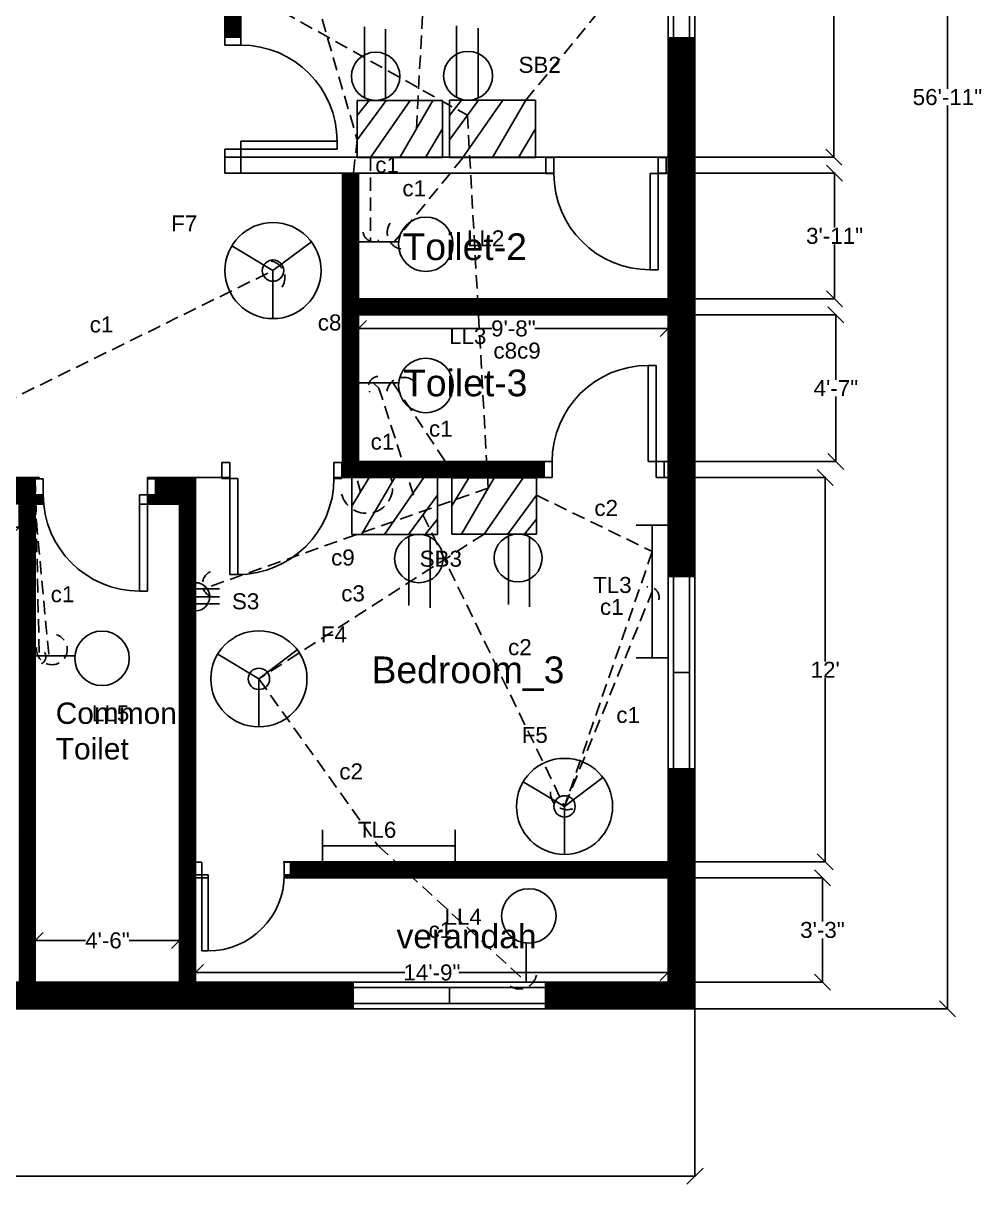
# Model space of a CAD drawing. Header units: inches. Extents: x 79 to 11386, y 236 to 3106.
# Drawn here: x 3121.6 to 3481.2, y 236 to 671.9 of the extents above; entities that cross this region are included whole.
import ezdxf

# ---------------------------------------------------------------- set-up
doc = ezdxf.new("R2010")
doc.units = ezdxf.units.IN
doc.header["$LTSCALE"] = 20
doc.header["$MEASUREMENT"] = 0
doc.linetypes.add('HIDDEN', pattern=[0.375, 0.25, -0.125])
for name, color, linetype in [('appliances', 180, 'Continuous'), ('Conduit', 100, 'HIDDEN'), ('conduit_SDB', 82, 'HIDDEN'), ('dimension', 11, 'Continuous'), ('door_window', 30, 'Continuous'), ('emergency_Bo', 220, 'Continuous'), ('emergency_conduit', 210, 'HIDDEN'), ('hatch', 8, 'Continuous'), ('Text layer', 200, 'HIDDEN')]:
    doc.layers.add(name, color=color, linetype=linetype)
doc.styles.get("Standard").update_dxf_attribs({"font": 'arial.ttf', "height": 6})
doc.dimstyles.get("Standard").update_dxf_attribs({"dimtxt": 6, "dimasz": 6, "dimexe": 0.18, "dimexo": 0.0625, "dimgap": 0.09, "dimtad": 0, "dimtih": 1, "dimtoh": 1, "dimdec": 4, "dimzin": 0, "dimdsep": 46, "dimlunit": 4, "dimtxsty": 'Standard', "dimblk": 'OBLIQUE', "dimcen": 0.09, "dimadec": 0, "dimazin": 0, "dimtfac": 1, "dimtdec": 4, "dimtofl": 0, "dimtmove": 0, "dimatfit": 3, "dimfxl": 1, "dimtolj": 1, "dimtzin": 0, "dimarcsym": 0})

# ---------------------------------------------------------------- blocks, each defined once
blk = doc.blocks.new('_Oblique')
at = {"color": 0, "linetype": 'ByBlock', "lineweight": -2}
blk.add_line((-0.5, -0.5), (0.5, 0.5), dxfattribs=at)
blk = doc.blocks.new('*D33')
at = {"layer": 'Defpoints', "color": 0, "transparency": 16777216}
for p in [(2529.14, 302.69), (3373.14, 302.69), (3373.14, 239.96)]:
    blk.add_point(p, dxfattribs=at)
at = {"layer": 'dimension', "color": 0, "lineweight": -2, "transparency": 16777216}
for p, q in [((2529.14, 302.63), (2529.14, 239.78)), ((3373.14, 302.63), (3373.14, 239.78)), ((2529.14, 239.96), (2940.77, 239.96)), ((3373.14, 239.96), (2961.51, 239.96))]:
    blk.add_line(p, q, dxfattribs=at)
at = {"layer": 'dimension', "color": 0, "lineweight": -2, "transparency": 16777216, "xscale": 6, "yscale": 6, "zscale": 6, "rotation": 180}
blk.add_blockref('_Oblique', (2529.14, 239.96), dxfattribs=at)
at = {"layer": 'dimension', "color": 0, "lineweight": -2, "transparency": 16777216, "xscale": 6, "yscale": 6, "zscale": 6}
blk.add_blockref('_Oblique', (3373.14, 239.96), dxfattribs=at)
at = {"layer": 'dimension', "color": 0, "transparency": 16777216, "insert": (2951.14, 239.96), "char_height": 6, "attachment_point": 5}
blk.add_mtext('\\A1;70\'-4"', dxfattribs=at)
blk = doc.blocks.new('door_small')
at = {"layer": 'door_window'}
for p, q in [((39, 6), (39, 42)), ((42, 42), (39, 42)), ((42, 6), (42, 42)), ((3, 6), (0, 6)), ((0, 6), (0, 0)), ((3, 0), (3, 6)), ((39, 6), (42, 6)), ((42, 6), (42, 0)), ((45, 6), (42, 6)), ((45, 0), (45, 6)), ((0, 0), (3, 0)), ((42, 0), (45, 0))]:
    blk.add_line(p, q, dxfattribs=at)
blk.add_arc((39, 6), 36, 90, 180, dxfattribs=at)
blk = doc.blocks.new('*D50')
at = {"layer": 'Defpoints', "color": 0, "transparency": 16777216}
for p in [(3363.14, 316.25), (3186.14, 312.69), (3363.14, 312.69)]:
    blk.add_point(p, dxfattribs=at)
at = {"layer": 'dimension', "color": 0, "lineweight": -2, "transparency": 16777216}
for p, q in [((3186.14, 312.75), (3186.14, 316.43)), ((3186.14, 316.25), (3264.52, 316.25)), ((3363.14, 316.25), (3284.75, 316.25)), ((3363.14, 312.75), (3363.14, 316.43))]:
    blk.add_line(p, q, dxfattribs=at)
at = {"layer": 'dimension', "color": 0, "lineweight": -2, "transparency": 16777216, "xscale": 6, "yscale": 6, "zscale": 6, "rotation": 180}
blk.add_blockref('_Oblique', (3186.14, 316.25), dxfattribs=at)
at = {"layer": 'dimension', "color": 0, "lineweight": -2, "transparency": 16777216, "xscale": 6, "yscale": 6, "zscale": 6}
blk.add_blockref('_Oblique', (3363.14, 316.25), dxfattribs=at)
at = {"layer": 'dimension', "color": 0, "transparency": 16777216, "insert": (3274.64, 316.25), "char_height": 6, "attachment_point": 5}
blk.add_mtext('\\A1;14\'-9"', dxfattribs=at)
blk = doc.blocks.new('*D51')
at = {"layer": 'Defpoints', "color": 0, "transparency": 16777216}
for p in [(3363.14, 789.69), (3203.14, 621.69), (3425.09, 621.69)]:
    blk.add_point(p, dxfattribs=at)
at = {"layer": 'dimension', "color": 0, "lineweight": -2, "transparency": 16777216}
for p, q in [((3363.2, 789.69), (3425.27, 789.69)), ((3425.09, 789.69), (3425.09, 708.79)), ((3425.09, 621.69), (3425.09, 702.59)), ((3203.2, 621.69), (3425.27, 621.69))]:
    blk.add_line(p, q, dxfattribs=at)
at = {"layer": 'dimension', "color": 0, "lineweight": -2, "transparency": 16777216, "xscale": 6, "yscale": 6, "zscale": 6}
for p, rotation in [((3425.09, 789.69), 90), ((3425.09, 621.69), 270)]:
    blk.add_blockref('_Oblique', p, dxfattribs=dict(at, rotation=rotation))
at = {"layer": 'dimension', "color": 0, "transparency": 16777216, "insert": (3425.09, 705.69), "char_height": 6, "attachment_point": 5}
blk.add_mtext("\\A1;14'", dxfattribs=at)
blk = doc.blocks.new('*D52')
at = {"layer": 'Defpoints', "color": 0, "transparency": 16777216}
for p in [(3363.14, 615.69), (3363.14, 568.69), (3425.4, 568.69)]:
    blk.add_point(p, dxfattribs=at)
at = {"layer": 'dimension', "color": 0, "lineweight": -2, "transparency": 16777216}
for p, q in [((3363.2, 615.69), (3425.58, 615.69)), ((3425.4, 615.69), (3425.4, 595.34)), ((3425.4, 568.69), (3425.4, 589.03)), ((3363.2, 568.69), (3425.58, 568.69))]:
    blk.add_line(p, q, dxfattribs=at)
at = {"layer": 'dimension', "color": 0, "lineweight": -2, "transparency": 16777216, "xscale": 6, "yscale": 6, "zscale": 6}
for p, rotation in [((3425.4, 615.69), 90), ((3425.4, 568.69), 270)]:
    blk.add_blockref('_Oblique', p, dxfattribs=dict(at, rotation=rotation))
at = {"layer": 'dimension', "color": 0, "transparency": 16777216, "insert": (3425.4, 592.19), "char_height": 6, "attachment_point": 5}
blk.add_mtext('\\A1;3\'-11"', dxfattribs=at)
blk = doc.blocks.new('*D53')
at = {"layer": 'Defpoints', "color": 0, "transparency": 16777216}
for p in [(3363.14, 562.69), (3363.14, 507.69), (3425.9, 507.69)]:
    blk.add_point(p, dxfattribs=at)
at = {"layer": 'dimension', "color": 0, "lineweight": -2, "transparency": 16777216}
for p, q in [((3363.2, 562.69), (3426.08, 562.69)), ((3425.9, 562.69), (3425.9, 538.28)), ((3425.9, 507.69), (3425.9, 532.1)), ((3363.2, 507.69), (3426.08, 507.69))]:
    blk.add_line(p, q, dxfattribs=at)
at = {"layer": 'dimension', "color": 0, "lineweight": -2, "transparency": 16777216, "xscale": 6, "yscale": 6, "zscale": 6}
for p, rotation in [((3425.9, 562.69), 90), ((3425.9, 507.69), 270)]:
    blk.add_blockref('_Oblique', p, dxfattribs=dict(at, rotation=rotation))
at = {"layer": 'dimension', "color": 0, "transparency": 16777216, "insert": (3425.9, 535.19), "char_height": 6, "attachment_point": 5}
blk.add_mtext('\\A1;4\'-7"', dxfattribs=at)
blk = doc.blocks.new('*D54')
at = {"layer": 'Defpoints', "color": 0, "transparency": 16777216}
for p in [(2960.14, 491.69), (3120.14, 491.69), (3120.14, 483.05)]:
    blk.add_point(p, dxfattribs=at)
at = {"layer": 'dimension', "color": 0, "lineweight": -2, "transparency": 16777216}
for p, q in [((2960.14, 491.63), (2960.14, 482.87)), ((3120.14, 491.63), (3120.14, 482.87)), ((2960.14, 483.05), (3030.02, 483.05)), ((3120.14, 483.05), (3050.25, 483.05))]:
    blk.add_line(p, q, dxfattribs=at)
at = {"layer": 'dimension', "color": 0, "lineweight": -2, "transparency": 16777216, "xscale": 6, "yscale": 6, "zscale": 6, "rotation": 180}
blk.add_blockref('_Oblique', (2960.14, 483.05), dxfattribs=at)
at = {"layer": 'dimension', "color": 0, "lineweight": -2, "transparency": 16777216, "xscale": 6, "yscale": 6, "zscale": 6}
blk.add_blockref('_Oblique', (3120.14, 483.05), dxfattribs=at)
at = {"layer": 'dimension', "color": 0, "transparency": 16777216, "insert": (3040.14, 483.05), "char_height": 6, "attachment_point": 5}
blk.add_mtext('\\A1;13\'-4"', dxfattribs=at)
blk = doc.blocks.new('window_large')
at = {"layer": 'door_window'}
for p, q in [((0, 10), (72, 10)), ((0, 0), (0, 10)), ((72, 10), (72, 0)), ((0, 8), (72, 8)), ((36, 8), (36, 2)), ((72, 2), (0, 2)), ((72, 0), (0, 0))]:
    blk.add_line(p, q, dxfattribs=at)
blk = doc.blocks.new('*D58')
at = {"layer": 'Defpoints', "color": 0, "transparency": 16777216}
for p in [(3363.14, 351.69), (3363.14, 312.69), (3420.86, 312.69)]:
    blk.add_point(p, dxfattribs=at)
at = {"layer": 'dimension', "color": 0, "lineweight": -2, "transparency": 16777216}
for p, q in [((3363.2, 351.69), (3421.04, 351.69)), ((3420.86, 351.69), (3420.86, 335.34)), ((3420.86, 312.69), (3420.86, 329.03)), ((3363.2, 312.69), (3421.04, 312.69))]:
    blk.add_line(p, q, dxfattribs=at)
at = {"layer": 'dimension', "color": 0, "lineweight": -2, "transparency": 16777216, "xscale": 6, "yscale": 6, "zscale": 6}
for p, rotation in [((3420.86, 351.69), 90), ((3420.86, 312.69), 270)]:
    blk.add_blockref('_Oblique', p, dxfattribs=dict(at, rotation=rotation))
at = {"layer": 'dimension', "color": 0, "transparency": 16777216, "insert": (3420.86, 332.19), "char_height": 6, "attachment_point": 5}
blk.add_mtext('\\A1;3\'-3"', dxfattribs=at)
blk = doc.blocks.new('*D59')
at = {"layer": 'Defpoints', "color": 0, "transparency": 16777216}
for p in [(3363.14, 501.69), (3363.14, 357.69), (3421.89, 357.69)]:
    blk.add_point(p, dxfattribs=at)
at = {"layer": 'dimension', "color": 0, "lineweight": -2, "transparency": 16777216}
for p, q in [((3363.2, 501.69), (3422.07, 501.69)), ((3421.89, 501.69), (3421.89, 432.79)), ((3421.89, 357.69), (3421.89, 426.59)), ((3363.2, 357.69), (3422.07, 357.69))]:
    blk.add_line(p, q, dxfattribs=at)
at = {"layer": 'dimension', "color": 0, "lineweight": -2, "transparency": 16777216, "xscale": 6, "yscale": 6, "zscale": 6}
for p, rotation in [((3421.89, 501.69), 90), ((3421.89, 357.69), 270)]:
    blk.add_blockref('_Oblique', p, dxfattribs=dict(at, rotation=rotation))
at = {"layer": 'dimension', "color": 0, "transparency": 16777216, "insert": (3421.89, 429.69), "char_height": 6, "attachment_point": 5}
blk.add_mtext("\\A1;12'", dxfattribs=at)
blk = doc.blocks.new('*D60')
at = {"layer": 'Defpoints', "color": 0, "transparency": 16777216}
for p in [(3373.14, 985.69), (3373.14, 302.69), (3467.66, 302.69)]:
    blk.add_point(p, dxfattribs=at)
at = {"layer": 'dimension', "color": 0, "lineweight": -2, "transparency": 16777216}
for p, q in [((3373.2, 985.69), (3467.84, 985.69)), ((3467.66, 985.69), (3467.66, 647.34)), ((3467.66, 302.69), (3467.66, 641.04)), ((3373.2, 302.69), (3467.84, 302.69))]:
    blk.add_line(p, q, dxfattribs=at)
at = {"layer": 'dimension', "color": 0, "lineweight": -2, "transparency": 16777216, "xscale": 6, "yscale": 6, "zscale": 6}
for p, rotation in [((3467.66, 985.69), 90), ((3467.66, 302.69), 270)]:
    blk.add_blockref('_Oblique', p, dxfattribs=dict(at, rotation=rotation))
at = {"layer": 'dimension', "color": 0, "transparency": 16777216, "insert": (3467.66, 644.19), "char_height": 6, "attachment_point": 5}
blk.add_mtext('\\A1;56\'-11"', dxfattribs=at)
blk = doc.blocks.new('*D61')
at = {"layer": 'Defpoints', "color": 0, "transparency": 16777216}
for p in [(3247.14, 562.69), (3363.14, 562.69), (3247.14, 557.52)]:
    blk.add_point(p, dxfattribs=at)
at = {"layer": 'dimension', "color": 0, "lineweight": -2, "transparency": 16777216}
for p, q in [((3247.14, 562.63), (3247.14, 557.34)), ((3363.14, 562.63), (3363.14, 557.34)), ((3247.14, 557.52), (3297.07, 557.52)), ((3363.14, 557.52), (3313.2, 557.52))]:
    blk.add_line(p, q, dxfattribs=at)
at = {"layer": 'dimension', "color": 0, "lineweight": -2, "transparency": 16777216, "xscale": 6, "yscale": 6, "zscale": 6, "rotation": 180}
blk.add_blockref('_Oblique', (3247.14, 557.52), dxfattribs=at)
at = {"layer": 'dimension', "color": 0, "lineweight": -2, "transparency": 16777216, "xscale": 6, "yscale": 6, "zscale": 6}
blk.add_blockref('_Oblique', (3363.14, 557.52), dxfattribs=at)
at = {"layer": 'dimension', "color": 0, "transparency": 16777216, "insert": (3305.14, 557.52), "char_height": 6, "attachment_point": 5}
blk.add_mtext('\\A1;9\'-8"', dxfattribs=at)
blk = doc.blocks.new('A$C7203ee05')
at = {"layer": 'appliances'}
for q in [(2.56, 27.26), (32.38, 28.82), (17.99, 0), (18, 18)]:
    blk.add_line((18, 18), q, dxfattribs=at)
for radius in [18, 4]:
    blk.add_circle((18, 18), radius, dxfattribs=at)
blk = doc.blocks.new('A$C155015dc')
at = {"layer": 'door_window'}
blk.add_blockref('window_large', (0, 0), dxfattribs=at)
blk = doc.blocks.new('A$C6edd7745')
at = {"layer": 'appliances'}
blk.add_line((11.18, 20.35), (11.18, 35.11), dxfattribs=at)
blk.add_circle((10.2, 10.2), 10.2, dxfattribs=at)
blk = doc.blocks.new('A$Cebb3236d')
at = {"layer": 'appliances'}
for p, q in [((0, 0), (0, 12)), ((49.69, 6), (49.69, 12)), ((49.69, 12), (49.69, 0)), ((0, 6), (49.69, 6)), ((0, 6), (0, 0))]:
    blk.add_line(p, q, dxfattribs=at)
blk = doc.blocks.new('A$C0cb437cc')
at = {"layer": 'emergency_Bo'}
for p, q in [((4.81, 22.37), (4.81, 48.85)), ((12.75, 22.1), (12.75, 47.99)), ((2.13, 21.31), (34.09, 21.31)), ((2.13, 0), (2.13, 21.31)), ((6.66, 21.31), (2.13, 15.63)), ((12.93, 21.31), (2.13, 6.62)), ((21.95, 21.31), (7.16, 0)), ((30.47, 21.31), (18.11, 0)), ((34.09, 21.31), (34.09, 0)), ((34.09, 10.66), (27.72, 0)), ((34.09, 0), (2.13, 0))]:
    blk.add_line(p, q, dxfattribs=at)
blk.add_circle((9.06, 30.37), 9.06, dxfattribs=at)
blk = doc.blocks.new('A$C613f55ed')
at = {"layer": 'appliances'}
for p, q in [((20.79, 1.61), (20.79, 25.74)), ((20.79, 25.74), (36.87, 25.74)), ((20.79, 23), (36.87, 13.67)), ((28.83, 25.74), (36.87, 20.92)), ((36.87, 25.74), (36.87, 1.61)), ((20.79, 16.57), (36.87, 5.4)), ((20.19, 9.62), (0.65, 9.62)), ((20.79, 9.76), (31.88, 1.61)), ((19.99, 3.63), (0, 3.63)), ((20.79, 5.03), (25.07, 1.61)), ((36.87, 1.61), (20.79, 1.61))]:
    blk.add_line(p, q, dxfattribs=at)
blk.add_circle((13.95, 6.84), 6.84, dxfattribs=at)
blk = doc.blocks.new('*D99')
at = {"layer": 'Defpoints', "color": 0, "transparency": 16777216}
for p in [(3126.14, 328.28), (3180.14, 315.69), (3126.14, 312.69)]:
    blk.add_point(p, dxfattribs=at)
at = {"layer": 'dimension', "color": 0, "lineweight": -2, "transparency": 16777216}
for p, q in [((3126.14, 312.75), (3126.14, 328.46)), ((3126.14, 328.28), (3144.95, 328.28)), ((3180.14, 328.28), (3161.32, 328.28)), ((3180.14, 315.75), (3180.14, 328.46))]:
    blk.add_line(p, q, dxfattribs=at)
at = {"layer": 'dimension', "color": 0, "lineweight": -2, "transparency": 16777216, "xscale": 6, "yscale": 6, "zscale": 6, "rotation": 180}
blk.add_blockref('_Oblique', (3126.14, 328.28), dxfattribs=at)
at = {"layer": 'dimension', "color": 0, "lineweight": -2, "transparency": 16777216, "xscale": 6, "yscale": 6, "zscale": 6}
blk.add_blockref('_Oblique', (3180.14, 328.28), dxfattribs=at)
at = {"layer": 'dimension', "color": 0, "transparency": 16777216, "insert": (3153.14, 328.28), "char_height": 6, "attachment_point": 5}
blk.add_mtext('\\A1;4\'-6"', dxfattribs=at)

msp = doc.modelspace()

# ---------------------------------------------------------------- hatches: boundary and pattern name
at = {"layer": 'hatch'}
h = msp.add_hatch(dxfattribs=at)
h.set_pattern_fill('ANSI31', color=256)
h.paths.add_polyline_path([(3100.03768, 985.68858), (3092.13763, 985.68858), (2805.63763, 985.68858), (2805.63763, 975.68858), (2810.13763, 975.68858), (2816.13763, 975.68858), (2820.13763, 975.68858), (3100.03768, 975.68858)])
h.paths.add_polyline_path([(2900.13763, 975.68858), (2890.13763, 975.68858), (2890.13763, 901.68858), (2890.13763, 760.36668), (2894.15237, 760.36668), (2894.15237, 763.36668), (2900.13763, 763.36668), (2900.13763, 901.68858)])
h.paths.add_polyline_path([(2890.13763, 909.68858), (2877.46279, 909.68858), (2711.13763, 909.68858), (2711.13763, 903.68858), (2877.46279, 903.68858), (2890.13763, 903.68858)])
h.paths.add_polyline_path([(3262.0452, 985.68858), (3242.13763, 985.68858), (3238.13763, 985.68858), (3232.13763, 985.68858), (3172.03768, 985.68858), (3172.03768, 975.68858), (3232.13763, 975.68858), (3238.13763, 975.68858), (3242.13763, 975.68858), (3262.0452, 975.68858)])
h.paths.add_polyline_path([(3191.22037, 909.68858), (3029.64195, 909.68858), (3023.13763, 909.68858), (3023.13763, 903.68858), (3029.64195, 903.68858), (3191.22037, 903.68858)])
h.paths.add_polyline_path([(3023.13763, 975.68858), (3013.13763, 975.68858), (3013.13763, 767.29703), (3019.13763, 767.29703), (3019.13763, 764.29703), (3023.13763, 764.29703)])
h.paths.add_polyline_path([(3363.13763, 795.68858), (3242.13763, 795.68858), (3242.13763, 848.68858), (3318.29131, 848.68858), (3318.29131, 854.68858), (3242.13763, 854.68858), (3236.13763, 854.68858), (3236.13763, 848.68858), (3236.13763, 795.68858), (3197.13763, 795.68858), (3197.13763, 789.68858), (3197.13763, 768.41359), (3203.13763, 768.41359), (3203.13763, 789.68858), (3236.13763, 789.68858), (3363.13763, 789.68858)])
h.paths.add_polyline_path([(3126.13763, 491.68858), (3129.30702, 491.68858, -0.024265987), (3129.13763, 495.17672), (3126.13763, 495.17672), (3126.13763, 501.68858), (3116.14042, 501.68858), (3116.14042, 500.43657), (3117.64042, 500.43657), (3117.64042, 494.43657), (3114.64042, 494.43657), (3114.64042, 491.68858), (3120.13763, 491.68858), (3120.13763, 354.68858), (3120.13763, 312.68858), (3126.13763, 312.68858), (3126.13763, 354.68858)])
h.paths.add_polyline_path([(3111.64042, 494.43657), (3114.64042, 494.43657), (3114.64042, 500.43657), (3117.64042, 500.43657), (3117.64042, 494.43657), (3114.64042, 494.43657), (3114.64042, 458.43657), (3111.64042, 458.43657, -0.392007404), (3075.74545, 491.68858), (2960.13763, 491.68858), (2823.94589, 491.68858, -0.384284118), (2788.13763, 459.39918), (2785.13763, 459.39918), (2785.13763, 495.39918), (2782.13763, 495.39918), (2782.13763, 501.39918), (2785.13763, 501.39918), (2785.13763, 495.39918), (2788.13763, 495.39918), (2788.13763, 459.39918, 0.414213562), (2824.13763, 495.39918), (2824.13763, 501.68858), (3013.25861, 501.68858), (3075.64042, 501.68858), (3075.64042, 500.43657), (3075.64042, 494.43657, 0.414213562), (3111.64042, 458.43657)])
h.paths.add_polyline_path([(2960.13763, 491.68858), (2954.13763, 491.68858), (2954.13763, 312.68858), (2960.13763, 312.68858)])
h.paths.add_polyline_path([(3016.69237, 312.68858), (2960.13763, 312.68858), (2954.13763, 312.68858), (2907.66878, 312.68858), (2907.66878, 302.68858), (2933.13763, 302.68858), (3016.69237, 302.68858)])
h.paths.add_polyline_path([(2835.66878, 312.68858), (2782.13763, 312.68858), (2782.13763, 354.68858), (2782.13763, 382.10593), (2782.13763, 491.68858), (2785.13763, 491.68858), (2785.13763, 495.39918), (2782.13763, 495.39918), (2776.13763, 495.49565), (2776.13763, 491.68858), (2776.13763, 354.68858), (2776.13763, 312.68858), (2662.37712, 312.68858), (2662.37712, 302.68858), (2835.66878, 302.68858)])
h.paths.add_polyline_path([(2716.13763, 351.68858), (2572.34559, 351.68858, -0.406467164), (2543.88306, 323.97105), (2541.51035, 323.97105), (2541.51035, 352.44359), (2539.13763, 352.44359), (2539.13763, 357.18902), (2541.51035, 357.18902), (2541.51035, 352.44359), (2543.88306, 352.44359), (2543.88306, 323.97105, 0.414213562), (2572.3556, 352.44359), (2572.3556, 357.68858), (2716.13763, 357.68858)])
h.paths.add_polyline_path([(2722.13763, 501.68858), (2716.13763, 501.68858), (2716.13763, 342.68858), (2716.13763, 312.68858), (2722.13763, 312.68858), (2722.13763, 342.68858)])
h.paths.add_polyline_path([(2661.26165, 507.68858), (2655.26165, 507.68858), (2584.13763, 507.68858), (2584.13763, 501.68858), (2661.26165, 501.68858)])
h.paths.add_polyline_path([(2539.13763, 369.4551), (2529.13763, 369.4551), (2529.13763, 312.68858), (2539.13763, 312.68858)])
h.paths.add_polyline_path([(2590.37712, 312.68858), (2539.13763, 312.68858), (2529.13763, 312.68858), (2529.13763, 302.68858), (2590.37712, 302.68858)])
h.paths.add_polyline_path([(3245.18027, 312.68858), (3088.69237, 312.68858), (3088.69237, 302.68858), (3191.13763, 302.68858), (3245.18027, 302.68858)])
h.paths.add_polyline_path([(2539.13763, 858.68858), (2539.13763, 901.81469), (2529.13763, 901.81469), (2529.13763, 743.72819), (2539.13763, 743.72819)])
h.paths.add_polyline_path([(2539.13763, 671.72819), (2529.13763, 671.72819), (2529.13763, 441.4551), (2539.13763, 441.4551)])
h.paths.add_polyline_path([(2661.26165, 568.68858), (2661.13763, 568.68858), (2661.13763, 615.68858), (2705.13763, 615.68858), (2705.13763, 621.68858), (2699.23791, 621.68858), (2584.13763, 621.68858), (2584.13763, 617.0826), (2581.13763, 617.0826, -0.009683389), (2581.11063, 615.68858), (2655.13763, 615.68858), (2655.13763, 568.68858), (2539.13763, 568.68858), (2539.13763, 562.68858), (2655.26165, 562.68858), (2655.26165, 507.68858), (2661.26165, 507.68858)])
h.paths.add_polyline_path([(2705.13763, 795.68858), (2699.13763, 795.68858), (2660.13763, 795.68858), (2660.13763, 854.68858), (2660.04927, 854.68858), (2584.13763, 854.68858), (2584.13763, 849.77555), (2581.13763, 849.77555, -0.007549683), (2581.12122, 848.68858), (2589.13763, 848.68858), (2654.13763, 848.68858), (2654.13763, 795.68858), (2589.13763, 795.68858), (2579.13763, 795.68858), (2539.13763, 795.68858), (2539.13763, 789.68858), (2579.13763, 789.68858), (2589.13763, 789.68858), (2654.13763, 789.68858), (2660.13763, 789.68858), (2699.13763, 789.68858), (2699.13763, 767.68858), (2705.13763, 767.68858)])
h.paths.add_polyline_path([(3023.13763, 686.29703), (3019.13763, 686.29703), (3019.13763, 683.29703), (3013.13763, 683.29703), (3013.13763, 528.68858), (3013.13763, 501.68858), (3023.13763, 501.68858), (3023.13763, 528.68858)])
h.paths.add_polyline_path([(2900.13763, 679.36668), (2894.15237, 679.36668), (2894.15237, 682.36668), (2890.13763, 682.36668), (2890.13763, 528.68858), (2890.13763, 501.68858), (2900.13763, 501.68858), (2900.13763, 528.68858)])
h.paths.add_polyline_path([(3203.13763, 708.41359), (3197.13763, 708.41359), (3197.13763, 666.68858), (3203.13763, 666.68858)])
h.paths.add_polyline_path([(3373.13763, 666.43663), (3363.13763, 666.43663), (3363.13763, 505.68858), (3363.13763, 499.68858), (3363.13763, 464.62993), (3373.13763, 464.62993)])
h.paths.add_polyline_path([(3046.18465, 542.80736), (3112.38111, 542.80736), (3112.38111, 587.58499), (3046.18465, 587.58499)], flags=9)
h.paths.add_polyline_path([(3131.23188, 391.57128), (3180.56885, 391.57128), (3180.56885, 421.39028), (3131.23188, 421.39028)], flags=9)
h.paths.add_polyline_path([(3258.99114, 320.45988), (3315.91952, 320.45988), (3315.91952, 339.00627), (3258.99114, 339.00627)], flags=9)
h.paths.add_polyline_path([(3261.00822, 526.62738), (3312.59076, 526.62738), (3312.59076, 547.23448), (3261.00822, 547.23448)], flags=9)
h.paths.add_polyline_path([(3260.8119, 577.65756), (3312.39444, 577.65756), (3312.39444, 598.26466), (3260.8119, 598.26466)], flags=9)
h.paths.add_polyline_path([(3079.25861, 725.78414), (3167.35547, 725.78414), (3167.35547, 746.39123), (3079.25861, 746.39123)], flags=9)
h.paths.add_polyline_path([(3044.63525, 849.3737), (3110.8317, 849.3737), (3110.8317, 894.15132), (3044.63525, 894.15132)], flags=9)
h.paths.add_polyline_path([(3256.95377, 810.62244), (3308.53631, 810.62244), (3308.53631, 831.22953), (3256.95377, 831.22953)], flags=25)
h.paths.add_polyline_path([(2780.13666, 513.96652), (2846.33311, 513.96652), (2846.33311, 558.74415), (2780.13666, 558.74415)], flags=9)
h.paths.add_polyline_path([(2788.97364, 844.32945), (2855.1701, 844.32945), (2855.1701, 889.10708), (2788.97364, 889.10708)], flags=9)
h.paths.add_polyline_path([(2592.08264, 330.72339), (2649.01101, 330.72339), (2649.01101, 349.26977), (2592.08264, 349.26977)], flags=25)
h.paths.add_polyline_path([(2565.36255, 436.06679), (2625.62176, 436.06679), (2625.62176, 473.34056), (2565.36255, 473.34056)], flags=9)
h.paths.add_polyline_path([(2579.08586, 540.70616), (2630.66839, 540.70616), (2630.66839, 561.31326), (2579.08586, 561.31326)], flags=25)
h.paths.add_polyline_path([(2731.22283, 408.01874), (2780.5598, 408.01874), (2780.5598, 437.83775), (2731.22283, 437.83775)], flags=25)
h.paths.add_polyline_path([(2594.23713, 588.54735), (2645.81967, 588.54735), (2645.81967, 609.15444), (2594.23713, 609.15444)], flags=25)
h.paths.add_polyline_path([(2579.4519, 815.64103), (2631.03444, 815.64103), (2631.03444, 836.24813), (2579.4519, 836.24813)], flags=25)
h.paths.add_polyline_path([(3248.51237, 419.15413), (3325.7361, 419.15413), (3325.7361, 439.76122), (3248.51237, 439.76122)], flags=9)
h.paths.add_polyline_path([(3002.46524, 376.42532), (3050.02322, 376.42532), (3050.02322, 421.15383), (3002.46524, 421.15383)], flags=9)
h.paths.add_polyline_path([(3242.24929, 699.62663), (3317.92459, 699.62663), (3317.92459, 720.23373), (3242.24929, 720.23373)], flags=9)
h.paths.add_polyline_path([(3069.65282, 941.49404), (3118.91612, 941.49404), (3118.91612, 962.10113), (3069.65282, 962.10113)], flags=9)
h.paths.add_polyline_path([(3259.79991, 910.34214), (3329.25421, 910.34214), (3329.25421, 930.94924), (3259.79991, 930.94924)], flags=9)
h.paths.add_polyline_path([(2943.13688, 604.76272), (2971.49978, 604.76272), (2971.49978, 629.49123), (2943.13688, 629.49123)], flags=9)
h.paths.add_polyline_path([(2808.23629, 416.59199), (2855.79427, 416.59199), (2855.79427, 461.3205), (2808.23629, 461.3205)], flags=9)
h.paths.add_polyline_path([(2771.0258, 941.67259), (2820.2891, 941.67259), (2820.2891, 962.27968), (2771.0258, 962.27968)], flags=9)
h.paths.add_polyline_path([(2756.30461, 723.88917), (2844.40147, 723.88917), (2844.40147, 744.49626), (2756.30461, 744.49626)], flags=9)
h.paths.add_polyline_path([(2555.8514, 933.51062), (2625.30569, 933.51062), (2625.30569, 954.11771), (2555.8514, 954.11771)], flags=9)
h = msp.add_hatch(dxfattribs=at)
h.set_pattern_fill('ANSI31', color=256)
h.paths.add_polyline_path([(2557.5226, 985.68858), (2529.13763, 985.68858), (2529.13763, 973.81469), (2539.13763, 973.81469), (2539.13763, 975.68858), (2557.5226, 975.68858)])
h.paths.add_polyline_path([(3363.13763, 568.68858), (3247.13763, 568.68858), (3247.13763, 615.68858), (3241.13763, 615.68858), (3241.13763, 562.68858), (3241.13763, 507.37024), (3240.964, 507.37024), (3240.964, 501.68858), (3316.6468, 501.68858), (3316.6468, 507.68858), (3247.13763, 507.68858), (3247.13763, 562.68858), (3363.13763, 562.68858)])
h.paths.add_polyline_path([(3373.13763, 392.62993), (3363.13763, 392.62993), (3363.13763, 357.68858), (3221.72831, 357.68858), (3221.72831, 352.84152), (3219.3556, 352.84152, -0.010126348), (3219.33225, 351.68858), (3363.13763, 351.68858), (3363.13763, 312.68858), (3317.18027, 312.68858), (3317.18027, 302.68858), (3373.13763, 302.68858), (3373.13763, 342.68858)])
h = msp.add_hatch(dxfattribs=at)
h.set_pattern_fill('ANSI31', color=256)
h.paths.add_polyline_path([(3186.13763, 495.68858), (3186.13763, 501.68858), (3180.13763, 501.68858), (3171.13763, 501.68858), (3171.13763, 495.17672), (3168.13763, 495.17672), (3168.13763, 491.68858), (3180.13763, 491.68858), (3180.13763, 312.68858), (3186.13763, 312.68858)])

# ---------------------------------------------------------------- linework, layer by layer
for p, q in [((3373.13763, 985.68858), (3373.13763, 302.68858)), ((3373.13763, 858.68858), (3373.13763, 671.68858)), ((3373.13763, 858.68858), (3373.13763, 671.68858)), ((3363.13763, 852.68858), (3363.13763, 505.68858)), ((3197.13763, 789.68858), (3197.13763, 663.68858)), ((3203.13763, 789.68858), (3203.13763, 663.68858)), ((3373.13763, 671.68858), (3373.13763, 586.68858)), ((3373.13763, 671.68858), (3373.13763, 576.68858)), ((3203.13763, 627.68858), (3203.13763, 615.68858)), ((3197.13763, 624.68858), (3197.13763, 615.68858)), ((3197.13763, 621.68858), (3203.13763, 621.68858)), ((3197.13763, 615.68858), (3320.3041, 615.68858)), ((3320.3041, 615.68858), (3241.13763, 615.68858)), ((3241.13763, 615.68858), (3241.13763, 562.68858)), ((3247.13763, 615.68858), (3247.13763, 568.68858)), ((3359.3041, 615.68858), (3363.13763, 615.68858)), ((3363.13763, 615.68858), (3359.3041, 615.68858)), ((3247.13763, 568.68858), (3363.13763, 568.68858)), ((3241.13763, 507.68858), (3241.13763, 562.68858)), ((3247.13763, 562.68858), (3363.13763, 562.68858)), ((3247.13763, 507.68858), (3247.13763, 562.68858)), ((3247.13763, 507.68858), (3319.6468, 507.68858)), ((3319.6468, 507.68858), (3247.13763, 507.68858)), ((3355.6468, 507.68858), (3363.13763, 507.68858)), ((3363.13763, 507.68858), (3355.6468, 507.68858)), ((3363.13763, 505.68858), (3363.13763, 499.68858)), ((3116.14042, 501.68858), (3127.63763, 501.68858)), ((3127.63763, 501.17672), (3127.63763, 501.68858)), ((3168.13763, 501.68858), (3180.13763, 501.68858)), ((3168.13763, 501.17672), (3168.13763, 501.68858)), ((3186.13763, 501.68858), (3180.13763, 501.68858)), ((3186.13763, 501.68858), (3198.964, 501.68858)), ((3198.964, 501.68858), (3186.13763, 501.68858)), ((3186.13763, 495.68858), (3186.13763, 501.68858)), ((3237.964, 501.68858), (3241.13763, 501.68858)), ((3319.6468, 501.68858), (3237.964, 501.68858)), ((3241.13763, 501.68858), (3319.6468, 501.68858)), ((3358.6468, 501.68858), (3363.13763, 501.68858)), ((3363.13763, 501.68858), (3358.6468, 501.68858)), ((3129.13763, 501.17672), (3129.13763, 501.17672)), ((3363.13763, 499.68858), (3363.13763, 357.68858)), ((3186.13763, 495.68858), (3186.13763, 312.68858)), ((3126.13763, 491.68858), (3129.30702, 491.68858)), ((3126.13763, 354.68858), (3126.13763, 491.68858)), ((3165.13763, 491.68858), (3180.13763, 491.68858)), ((3180.13763, 491.68858), (3180.13763, 354.68858)), ((3180.13763, 491.68858), (3180.13763, 312.68858)), ((3218.94, 357.68858), (3363.13763, 357.68858)), ((3126.13763, 354.68858), (3126.13763, 312.68858)), ((3190.88306, 351.68858), (3186.13763, 351.68858)), ((3219.33225, 351.68858), (3363.13763, 351.68858)), ((3363.13763, 351.68858), (3363.13763, 312.68858)), ((3373.13763, 302.68858), (3373.13763, 342.68858)), ((3180.13763, 315.68858), (3180.13763, 312.68858)), ((3363.13763, 312.68858), (2782.13763, 312.68858)), ((3191.13763, 312.68858), (3044.13763, 312.68858)), ((3180.13763, 312.68858), (3126.13763, 312.68858)), ((3201.13763, 312.68858), (3363.13763, 312.68858)), ((3191.13763, 302.68858), (3044.13763, 302.68858)), ((3373.13763, 302.68858), (3191.13763, 302.68858))]:
    msp.add_line(p, q)
at = {"layer": 'appliances'}
for p, q in [((3186.13763, 451.73977), (3186.13763, 462.30859)), ((3186.13763, 459.98484), (3195.08942, 459.98484)), ((3186.13763, 457.02418), (3186.13763, 451.73977)), ((3186.13763, 457.02418), (3195.08942, 457.02418)), ((3186.13763, 454.40205), (3195.08942, 454.40205))]:
    msp.add_line(p, q, dxfattribs=at)
msp.add_arc((3186.13763, 457.02418), 5.28441, 270, 90, dxfattribs=at)
at = {"layer": 'Conduit', "linetype": 'HIDDEN'}
for p, q in [((3309.79487, 643.05347), (3357.13763, 700.54437)), ((3286.28009, 621.56986), (3260.54338, 590.04029)), ((3074.12892, 509.86181), (3215.13603, 579.21053)), ((3283.66643, 501.64335), (3260.06923, 537.15751)), ((3071.72179, 505.84008), (3126.13763, 501.17672)), ((3126.13763, 501.17672), (3127.59973, 434.94747)), ((3313.78693, 495.08897), (3357.13763, 473.9798)), ((3294.14968, 480.53208), (3209.86104, 426.27945)), ((3357.13763, 473.9798), (3324.29113, 378.50205)), ((3209.86104, 426.27945), (3254.55767, 363.68858)), ((3254.55767, 363.68858), (3309.96131, 312.68858))]:
    msp.add_line(p, q, dxfattribs=at)
at = {"layer": 'Conduit'}
for centre, radius, start, end in [((3264.22595, 593.48034), 6.32523, 146.0882406, 267.4776108), ((3213.26299, 576.55981), 6.32523, 326.0882406, 87.4776108), ((3263.96305, 532.89759), 6.32523, 56.0882406, 177.4776108), ((3127.00687, 434.64905), 3.09127, 159.9144248, 72.7833034), ((3325.33744, 383.58413), 6.32523, 176.0882406, 297.4776108), ((3307.5254, 316.4241), 6.32523, 236.0882406, 357.4776108)]:
    msp.add_arc(centre, radius, start, end, dxfattribs=at)
at = {"layer": 'conduit_SDB', "linetype": 'HIDDEN'}
for p, q in [((3205.84626, 683.39184), (3287.92052, 637.39351)), ((3287.92052, 637.39351), (3295.68789, 497.73803)), ((3295.68789, 497.73803), (3189.04049, 459.98484))]:
    msp.add_line(p, q, dxfattribs=at)
msp.add_arc((3193.67999, 461.80418), 4.98347, 112.4587748, 286.4286421, dxfattribs=at)
at = {"layer": 'emergency_conduit', "linetype": 'HIDDEN'}
for p, q in [((3268.81724, 632.28536), (3277.07547, 783.36714)), ((3214.6527, 738.25657), (3246.65165, 628.24611)), ((3246.65165, 628.24611), (3244.71135, 610.49624)), ((3251.68437, 621.62949), (3251.68437, 590.04029)), ((3244.71135, 610.49624), (3244.71135, 507.68858)), ((3254.8221, 535.18858), (3252.64188, 537.15751)), ((3267.71344, 495.07196), (3254.8221, 535.18858)), ((3047.44276, 505.84404), (3125.16047, 500.29496)), ((3244.71135, 507.68858), (3247.9003, 496.36065)), ((3125.16047, 500.29496), (3131.20632, 434.94747)), ((3271.27961, 487.7244), (3324.29113, 378.50205)), ((3324.29113, 378.50205), (3357.13763, 458.98775))]:
    msp.add_line(p, q, dxfattribs=at)
at = {"layer": 'emergency_conduit', "color": 0, "linetype": 'ByBlock'}
msp.add_line((3203.13763, 621.68858), (3317.3041, 621.52556), dxfattribs=at)
at = {"layer": 'emergency_conduit'}
for centre, radius, start, end in [((3252.84744, 594.00608), 3.9658, 185.9506872, 299.4084291), ((3254.82286, 535.62956), 3.9658, 95.9506872, 209.4084291), ((3250.22107, 498.01874), 9.72904, 195.4386066, 64.4489704), ((3355.7365, 456.79778), 3.9658, 345.9506872, 99.4084291), ((3132.35791, 437.33084), 5.74753, 172.9988134, 73.0751768)]:
    msp.add_arc(centre, radius, start, end, dxfattribs=at)

# ---------------------------------------------------------------- block references
at = {"rotation": 180}
msp.add_blockref('door_small', (3240.964, 507.37024), dxfattribs=at)
at = {"xscale": 0.7909040077315174, "yscale": 0.7909040077315174, "zscale": 0.7909040077315174, "rotation": 180}
msp.add_blockref('door_small', (3221.72831, 357.58695), dxfattribs=at)
at = {"layer": 'door_window', "rotation": 270}
for name, p in [('window_large', (3363.13763, 738.43663)), ('door_small', (3197.13763, 666.68858)), ('window_large', (3363.13763, 464.62993))]:
    msp.add_blockref(name, p, dxfattribs=at)
at = {"layer": 'door_window', "xscale": -1, "rotation": 180}
for p in [(3317.3041, 621.52556), (3126.13763, 501.17672)]:
    msp.add_blockref('door_small', p, dxfattribs=at)
at = {"layer": 'door_window'}
msp.add_blockref('door_small', (3316.6468, 501.68858), dxfattribs=at)
at = {"layer": 'emergency_conduit', "color": 0, "linetype": 'ByBlock'}
msp.add_blockref('A$C0cb437cc', (3244.52522, 621.62949), dxfattribs=at)
at = {"layer": 'emergency_conduit', "color": 0, "linetype": 'ByBlock', "xscale": 1.337358451710636, "yscale": 1.337358451710636, "zscale": 1.337358451710636, "rotation": 270}
msp.add_blockref('A$C613f55ed', (3279.03197, 670.85059), dxfattribs=at)
at = {"layer": 'emergency_conduit'}
for name, p in [('A$C7203ee05', (3197.13603, 561.21053)), ('A$C7203ee05', (3191.86104, 408.27945)), ('A$C7203ee05', (3306.29113, 360.50205)), ('A$Cebb3236d', (3233.67977, 357.68858)), ('A$C155015dc', (3245.18027, 302.68858))]:
    msp.add_blockref(name, p, dxfattribs=at)
for name, p, rotation in [('A$C6edd7745', (3282.52575, 578.86104), 90), ('A$C6edd7745', (3282.55307, 525.97826), 90), ('A$C0cb437cc', (3278.8054, 501.68858), 180), ('A$Cebb3236d', (3363.13763, 434.14152), 90), ('A$C6edd7745', (3161.3271, 423.76822), 90), ('A$C6edd7745', (3321.14055, 347.64807), 180)]:
    msp.add_blockref(name, p, dxfattribs=dict(at, rotation=rotation))
at = {"layer": 'emergency_conduit', "xscale": 1.312328062508516, "yscale": 1.312328062508516, "zscale": 1.312328062508516, "rotation": 90}
msp.add_blockref('A$C613f55ed', (3315.89336, 453.25522), dxfattribs=at)

# ---------------------------------------------------------------- texts
at = {"layer": 'appliances', "char_height": 6, "attachment_point": 1}
for s, width, insert in [('SB2', 25.9818947, (3307.05823, 659.29232)), ('F7', 14.6122976, (3177.01317, 599.86565)), ('LL2', 24.8899598, (3287.746, 594.28844)), ('LL3', 15.1453658, (3281.0419, 557.68508)), ('SB3', 21.4032033, (3270.05149, 474.28529)), ('TL3', 14.649731, (3334.9768, 464.45013)), ('S3', 13.1451099, (3199.76379, 458.32956)), ('F4', 36.012745, (3233.02833, 445.90129)), ('LL5', 20.5486283, (3147.32665, 416.34896)), ('F5', 7.7731371, (3308.24538, 408.28521)), ('TL6', 32.140111, (3246.86467, 372.75597)), ('LL4', 17.3873668, (3279.33754, 340.16783))]:
    msp.add_mtext_dynamic_manual_height_columns(s, width=width, gutter_width=30, heights=[0], dxfattribs=dict(at, insert=insert))
at = {"layer": 'Conduit', "char_height": 6, "attachment_point": 1}
for s, width, insert in [('c1', 9.7667684, (3263.58616, 613.04964)), ('c1', 12.9784082, (3146.49698, 562.03751)), ('c1', 20.4473578, (3273.53631, 523.01212)), ('c2', 18.2386072, (3335.46228, 493.29623)), ('c3', 21.4504991, (3240.6938, 461.30653)), ('c1', 20.3214697, (3337.56448, 456.23313)), ('c2', 24.22116, (3239.96983, 394.61526)), ('c1', 6.7822918, (3273.39364, 335.21206))]:
    msp.add_mtext_dynamic_manual_height_columns(s, width=width, gutter_width=30, heights=[0], dxfattribs=dict(at, insert=insert))
at = {"layer": 'conduit_SDB', "char_height": 6, "attachment_point": 1}
for s, width, insert in [('c8c9', 23.9232011, (3297.67384, 552.24028)), ('c9', 10.411676, (3236.90092, 474.73298))]:
    msp.add_mtext_dynamic_manual_height_columns(s, width=width, gutter_width=30, heights=[0], dxfattribs=dict(at, insert=insert))
at = {"layer": 'emergency_conduit', "char_height": 6, "attachment_point": 1}
for s, width, insert in [('c1', 12.0251285, (3253.43412, 621.81137)), ('c8', 11.1448757, (3231.90081, 562.78507)), ('c1', 6.0789588, (3251.69771, 518.14666)), ('c1', 16.1605466, (3131.90113, 460.98896)), ('c2', 17.2979798, (3303.16278, 441.1478)), ('c1', 8.3467099, (3343.6872, 415.77227))]:
    msp.add_mtext_dynamic_manual_height_columns(s, width=width, gutter_width=30, heights=[0], dxfattribs=dict(at, insert=insert))
at = {"layer": 'Text layer', "attachment_point": 1}
for s, width, insert, char_height in [('Toilet-2', 58.073081, (3263.63933, 593.15893), 10), ('Toilet-3', 59.5725815, (3263.83564, 542.12875), 10), ('Bedroom_3', 104.4003809, (3252.03556, 434.65549), 10), ('Common\\PToilet', 42.3581862, (3133.7885, 417.40938), 8), ('verandah', 85.5806977, (3261.40076, 334.37427), 9)]:
    msp.add_mtext_dynamic_manual_height_columns(s, width=width, gutter_width=30, heights=[0], dxfattribs=dict(at, insert=insert, char_height=char_height))

# ---------------------------------------------------------------- dimensions: what is measured, and where the dimension line sits
at = {"layer": 'dimension'}
for base, p1, p2, picture, middle in [((3467.66047, 302.68858), (3373.13763, 985.68858), (3373.13763, 302.68858), '*D60', (3467.66047, 644.18858)), ((3425.09398, 621.68858), (3363.13763, 789.68858), (3203.13763, 621.68858), '*D51', (3425.09398, 705.68858)), ((3425.3952, 568.68858), (3363.13763, 615.68858), (3363.13763, 568.68858), '*D52', (3425.3952, 592.18858)), ((3425.89744, 507.68858), (3363.13763, 562.68858), (3363.13763, 507.68858), '*D53', (3425.89744, 535.18858)), ((3421.88943, 357.68858), (3363.13763, 501.68858), (3363.13763, 357.68858), '*D59', (3421.88943, 429.68858)), ((3420.86258, 312.68858), (3363.13763, 351.68858), (3363.13763, 312.68858), '*D58', (3420.86258, 332.18858))]:
    dim = msp.add_linear_dim(base=base, p1=p1, p2=p2, angle=90, dimstyle='Standard', dxfattribs=at)
    dim.commit()
    dim.dimension.update_dxf_attribs({"geometry": picture, "text_midpoint": middle})
for base, p1, p2, picture, middle in [((3247.13763, 557.52445), (3363.13763, 562.68858), (3247.13763, 562.68858), '*D61', (3305.13763, 557.52445)), ((3120.13763, 483.04669), (2960.13763, 491.68858), (3120.13763, 491.68858), '*D54', (3040.13763, 483.04669)), ((3126.13763, 328.27884), (3180.13763, 315.68858), (3126.13763, 312.68858), '*D99', (3153.13763, 328.27884)), ((3363.13763, 316.2461), (3186.13763, 312.68858), (3363.13763, 312.68858), '*D50', (3274.63763, 316.2461)), ((3373.13763, 239.96267), (2529.13763, 302.68858), (3373.13763, 302.68858), '*D33', (2951.13763, 239.96267))]:
    dim = msp.add_linear_dim(base=base, p1=p1, p2=p2, dimstyle='Standard', dxfattribs=at)
    dim.commit()
    dim.dimension.update_dxf_attribs({"geometry": picture, "text_midpoint": middle})

doc.saveas('drawing.dxf')
